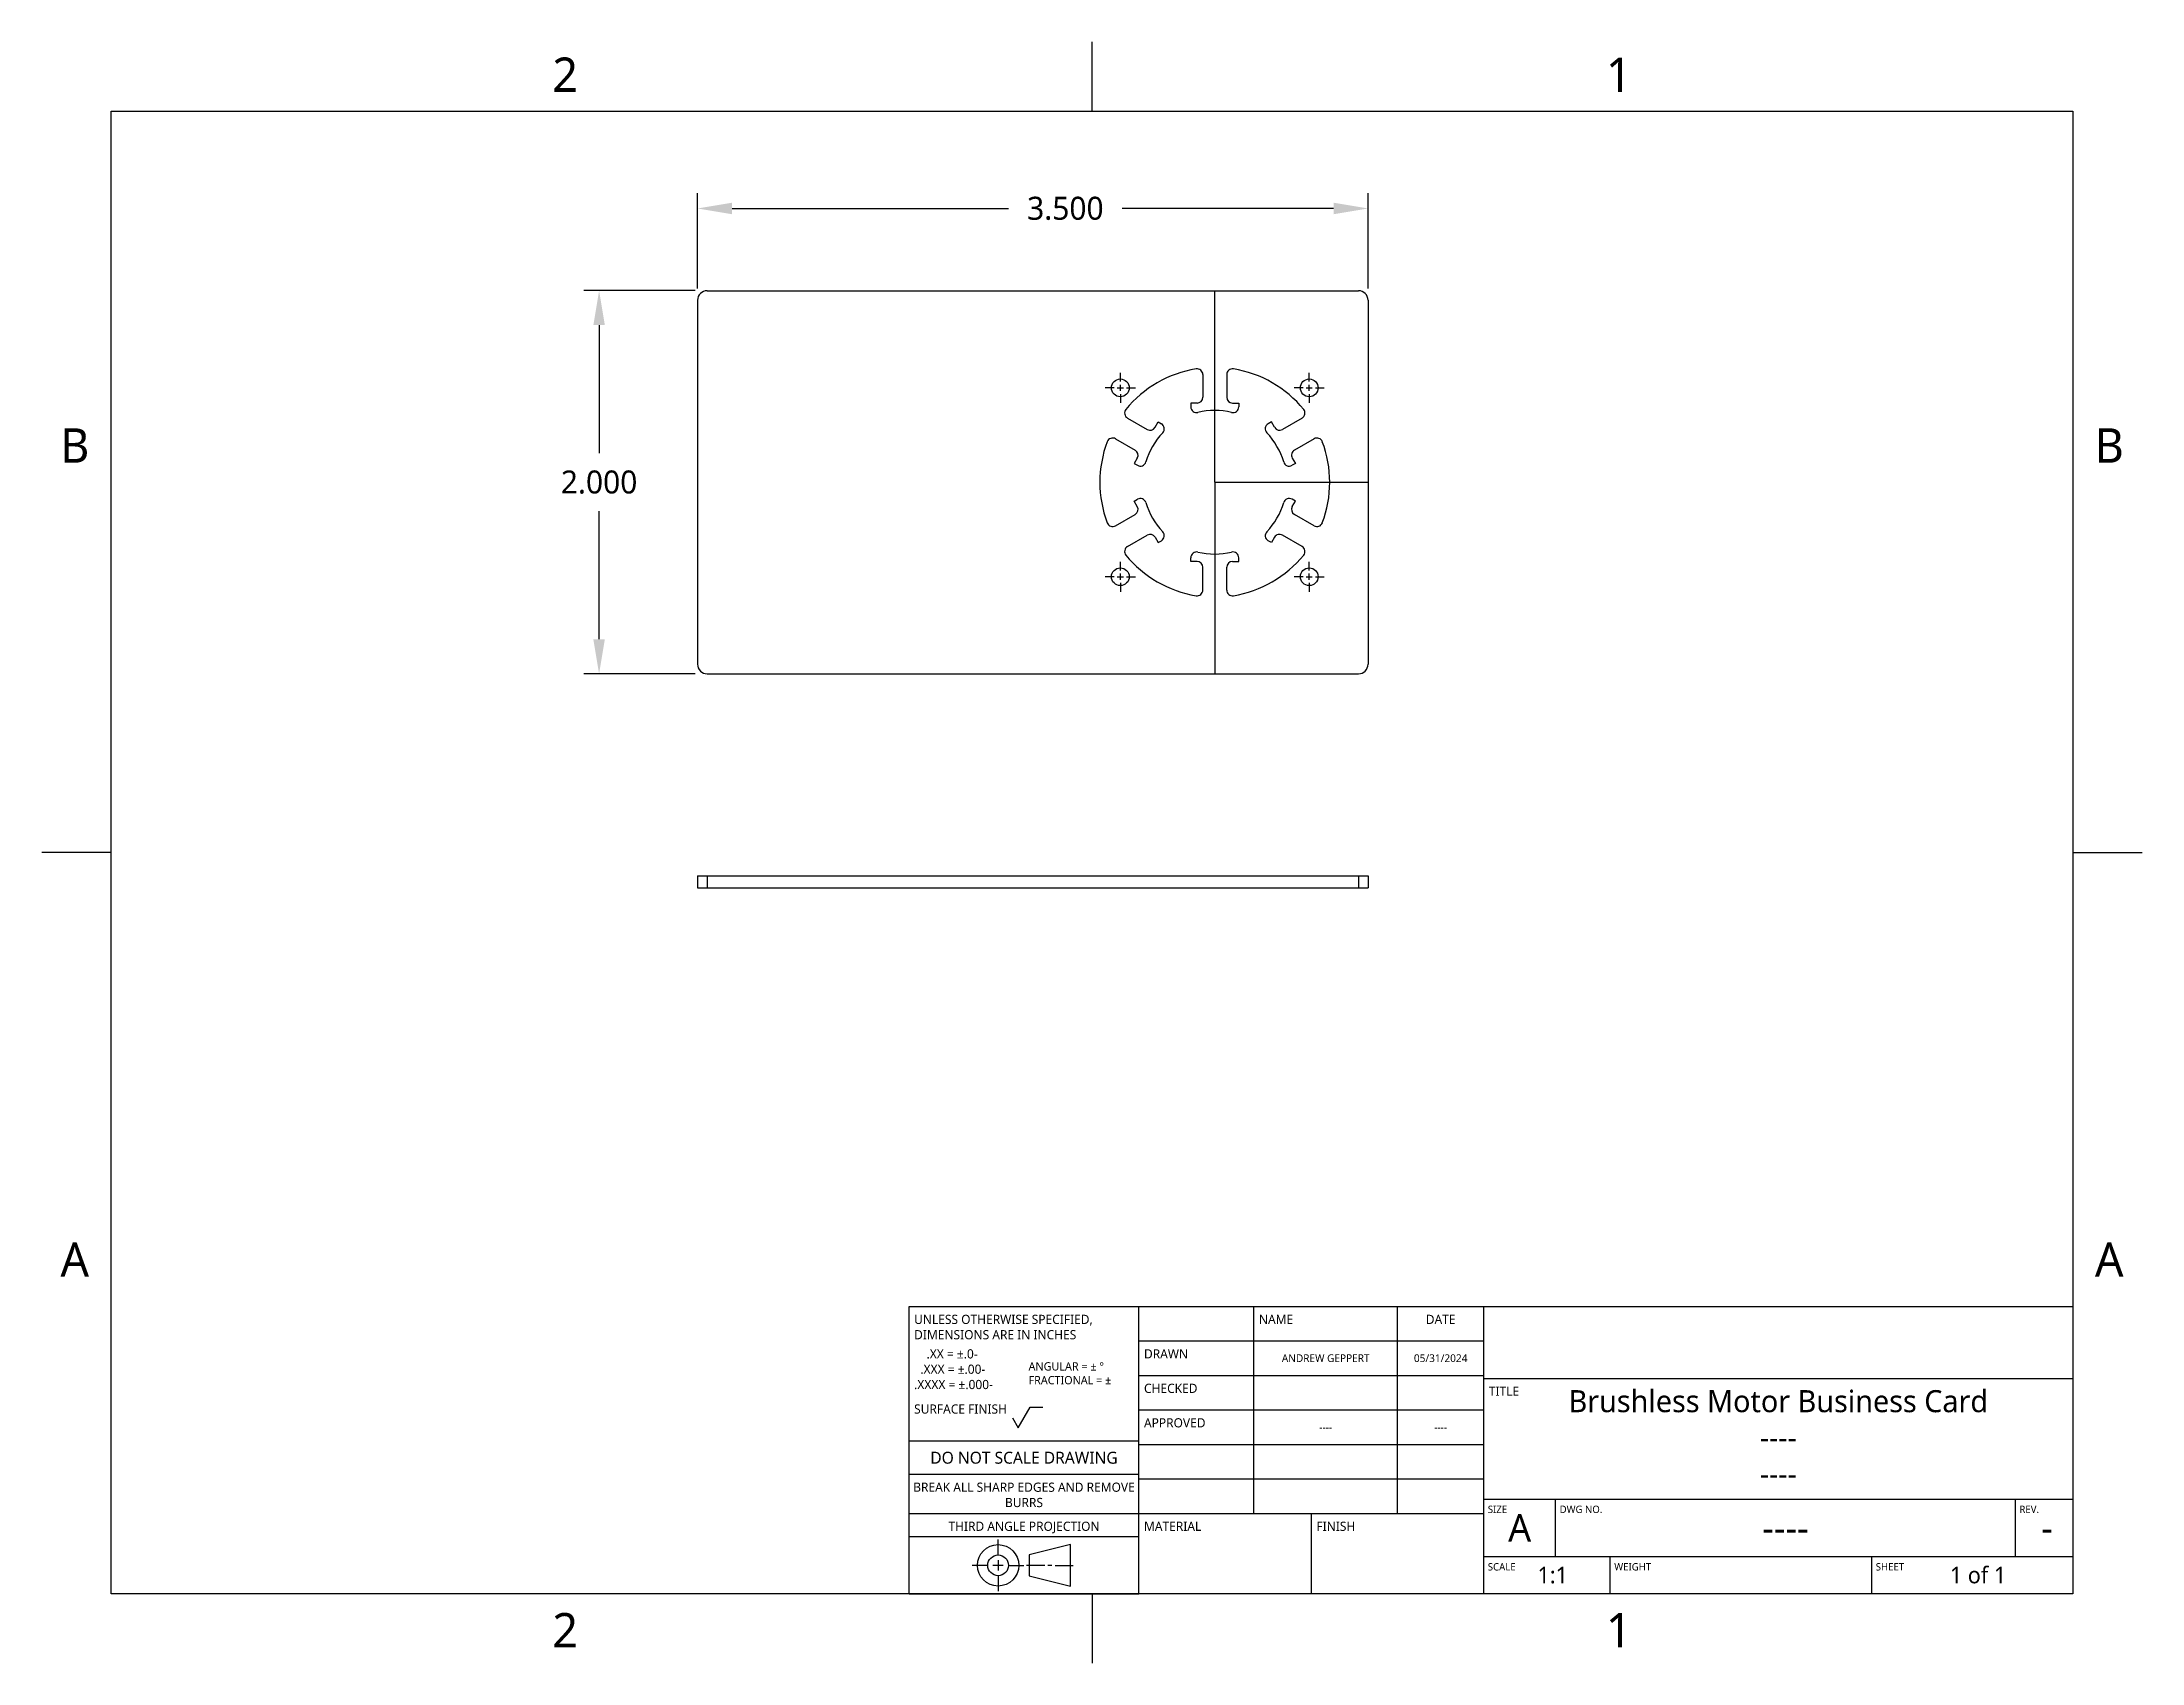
# Model space of a CAD drawing. Extents: x 0 to 11, y 0 to 8.5.
import ezdxf

# ---------------------------------------------------------------- set-up
doc = ezdxf.new("R2010")
doc.units = 0
doc.header["$LTSCALE"] = 0.5
doc.header["$MEASUREMENT"] = 0
doc.header["$PDMODE"] = 33
doc.header["$PDSIZE"] = 0.03937
doc.linetypes.add('CENTER', pattern=[0.72, 0.45, -0.09, 0.09, -0.09])
doc.layers.get('DEFPOINTS').update_dxf_attribs({"linetype": 'CONTINUOUS'})
for name, color, linetype in [('ANNOTATION_TEXT', 7, 'CONTINUOUS'), ('BORDER_FRAME', 7, 'CONTINUOUS'), ('BORDER_ZONES', 7, 'CONTINUOUS'), ('CENTERMARKS', 7, 'CONTINUOUS'), ('SKETCHED_GEOMETRY', 7, 'CONTINUOUS'), ('TANGENT_LINES', 7, 'CONTINUOUS'), ('TITLE_BLOCK', 7, 'CONTINUOUS'), ('VISIBLE', 7, 'CONTINUOUS')]:
    doc.layers.add(name, color=color, linetype=linetype)
doc.styles.add('ONSHAPE-STANDARD', font='NotoSans-Regular.ttf')
doc.styles.add('ONSHAPE-STANDARD-DIMENSION', font='')
doc.styles.add('ONSHAPE-STANDARD-FIELDS', font='')
doc.styles.get('ONSHAPE-STANDARD-DIMENSION').set_extended_font_data('Noto Sans')
doc.styles.get('ONSHAPE-STANDARD-FIELDS').set_extended_font_data('Noto Sans')
doc.dimstyles.new('ONSHAPE-STANDARD$0', dxfattribs={"dimtxt": 0.12, "dimasz": 0.18, "dimexe": 0.08, "dimexo": 0.0625, "dimgap": 0.09, "dimtad": 0, "dimtih": 1, "dimtoh": 1, "dimdec": 3, "dimzin": 7, "dimtxsty": 'ONSHAPE-STANDARD-DIMENSION', "dimcen": 0.09, "dimclrd": 7, "dimclre": 7, "dimclrt": 7, "dimadec": 1, "dimazin": 3, "dimtfac": 1, "dimtdec": 3, "dimtofl": 0, "dimtmove": 0, "dimatfit": 3, "dimtolj": 1, "dimtzin": 7})

# ---------------------------------------------------------------- blocks, each defined once
blk = doc.blocks.new('*D1')
at = {"layer": 'ANNOTATION_TEXT', "color": 7}
for p, q in [((3.46, 7.195), (3.46, 7.692)), ((6.96, 7.195), (6.96, 7.692)), ((3.64, 7.612), (5.083, 7.612)), ((6.78, 7.612), (5.676, 7.612))]:
    blk.add_line(p, q, dxfattribs=at)
for points in [[(3.64, 7.642), (3.64, 7.582), (3.46, 7.612)], [(6.78, 7.582), (6.78, 7.642), (6.96, 7.612)]]:
    blk.add_solid(points, dxfattribs=at)
at = {"layer": 'DEFPOINTS', "color": 0}
for p in [(6.96, 7.612), (3.46, 7.133), (6.96, 7.133)]:
    blk.add_point(p, dxfattribs=at)
at = {"layer": 'ANNOTATION_TEXT', "color": 7, "insert": (5.38, 7.612), "char_height": 0.12, "attachment_point": 5, "style": 'ONSHAPE-STANDARD-DIMENSION'}
blk.add_mtext('\\A1;3.500', dxfattribs=at)
blk = doc.blocks.new('*D2')
at = {"layer": 'ANNOTATION_TEXT', "color": 7}
for p, q in [((3.447, 7.183), (2.866, 7.183)), ((2.946, 7.003), (2.946, 6.334)), ((2.946, 5.363), (2.946, 6.031)), ((3.447, 5.183), (2.866, 5.183))]:
    blk.add_line(p, q, dxfattribs=at)
for points in [[(2.976, 7.003), (2.916, 7.003), (2.946, 7.183)], [(2.916, 5.363), (2.976, 5.363), (2.946, 5.183)]]:
    blk.add_solid(points, dxfattribs=at)
at = {"layer": 'DEFPOINTS', "color": 0}
for p in [(3.51, 7.183), (2.946, 5.183), (3.51, 5.183)]:
    blk.add_point(p, dxfattribs=at)
at = {"layer": 'ANNOTATION_TEXT', "color": 7, "insert": (2.946, 6.183), "char_height": 0.12, "attachment_point": 5, "style": 'ONSHAPE-STANDARD-DIMENSION'}
blk.add_mtext('\\A1;2.000', dxfattribs=at)

msp = doc.modelspace()

# ---------------------------------------------------------------- linework, layer by layer
at = {"layer": 'BORDER_FRAME'}
for p, q in [((0.399, 0.38), (0.399, 8.12)), ((0.399, 8.12), (10.639, 8.12)), ((10.639, 8.12), (10.639, 0.38)), ((10.639, 0.38), (0.399, 0.38))]:
    msp.add_line(p, q, dxfattribs=at)
at = {"layer": 'BORDER_ZONES'}
for p, q in [((5.519, 8.12), (5.519, 8.481)), ((0.399, 4.25), (0.038, 4.25)), ((10.639, 4.25), (11, 4.25)), ((5.519, 0.38), (5.519, 0.019))]:
    msp.add_line(p, q, dxfattribs=at)
at = {"layer": 'CENTERMARKS', "linetype": 'CENTER'}
for p, q in [((5.6669, 6.708), (5.6669, 6.7542)), ((6.6529, 6.708), (6.6529, 6.7542)), ((5.6346, 6.6756), (5.5883, 6.6756)), ((5.6669, 6.6432), (5.6669, 6.597)), ((5.6993, 6.6756), (5.7456, 6.6756)), ((6.6206, 6.6756), (6.5743, 6.6756)), ((6.6529, 6.6432), (6.6529, 6.597)), ((6.6853, 6.6756), (6.7316, 6.6756)), ((5.6669, 5.722), (5.6669, 5.7682)), ((6.6529, 5.722), (6.6529, 5.7682)), ((5.6346, 5.6896), (5.5883, 5.6896)), ((5.6669, 5.6572), (5.6669, 5.611)), ((5.6993, 5.6896), (5.7456, 5.6896)), ((6.6206, 5.6896), (6.5743, 5.6896)), ((6.6529, 5.6572), (6.6529, 5.611)), ((6.6853, 5.6896), (6.7316, 5.6896))]:
    msp.add_line(p, q, dxfattribs=at)
at = {"layer": 'CENTERMARKS', "linetype": 'CONTINUOUS'}
for p, q in [((5.6669, 6.6594), (5.6669, 6.6918)), ((6.6529, 6.6594), (6.6529, 6.6918)), ((5.6507, 6.6756), (5.6831, 6.6756)), ((6.6367, 6.6756), (6.6691, 6.6756)), ((5.6669, 5.6734), (5.6669, 5.7058)), ((6.6529, 5.6734), (6.6529, 5.7058)), ((5.6507, 5.6896), (5.6831, 5.6896)), ((6.6367, 5.6896), (6.6691, 5.6896))]:
    msp.add_line(p, q, dxfattribs=at)
at = {"layer": 'SKETCHED_GEOMETRY'}
for q in [(6.1599, 7.1826), (6.9599, 6.1826), (6.1599, 5.1826)]:
    msp.add_line((6.1599, 6.1826), q, dxfattribs=at)
at = {"layer": 'TANGENT_LINES'}
for p, q in [((3.5099, 4.1276), (3.5099, 4.0651)), ((6.9099, 4.1276), (6.9099, 4.0651))]:
    msp.add_line(p, q, dxfattribs=at)
at = {"layer": 'TITLE_BLOCK'}
for p, q in [((4.564, 0.38), (4.564, 1.88)), ((4.564, 1.88), (5.764, 1.88)), ((5.764, 0.38), (5.764, 1.88)), ((5.764, 1.88), (7.564, 1.88)), ((6.364, 0.8), (6.364, 1.88)), ((7.114, 0.8), (7.114, 1.88)), ((7.564, 0.38), (7.564, 1.88)), ((7.564, 1.88), (10.639, 1.88)), ((5.764, 1.7), (7.564, 1.7)), ((5.764, 1.52), (7.564, 1.52)), ((7.564, 1.505), (10.639, 1.505)), ((5.134, 1.246), (5.197, 1.3552)), ((5.197, 1.3552), (5.263, 1.3552)), ((5.764, 1.34), (7.564, 1.34)), ((5.104, 1.298), (5.134, 1.246)), ((4.564, 1.178), (5.764, 1.178)), ((5.764, 1.16), (7.564, 1.16)), ((4.564, 1.004), (5.764, 1.004)), ((5.764, 0.98), (7.564, 0.98)), ((4.564, 0.8), (5.764, 0.8)), ((5.764, 0.8), (7.564, 0.8)), ((6.664, 0.38), (6.664, 0.8)), ((7.564, 0.875), (10.639, 0.875)), ((7.939, 0.575), (7.939, 0.875)), ((10.339, 0.575), (10.339, 0.875)), ((4.564, 0.68), (5.764, 0.68)), ((5.029, 0.5828), (5.029, 0.6638)), ((5.029, 0.5558), (5.029, 0.5018)), ((5.407, 0.6368), (5.191, 0.5828)), ((5.191, 0.5828), (5.191, 0.4748)), ((5.407, 0.4208), (5.407, 0.6368)), ((7.564, 0.575), (10.639, 0.575)), ((8.224, 0.38), (8.224, 0.575)), ((9.589, 0.38), (9.589, 0.575)), ((4.975, 0.5288), (4.894, 0.5288)), ((5.056, 0.5288), (5.002, 0.5288)), ((5.029, 0.4748), (5.029, 0.3938)), ((5.083, 0.5288), (5.164, 0.5288)), ((5.272, 0.5288), (5.1775, 0.5288)), ((5.191, 0.4748), (5.407, 0.4208)), ((5.3098, 0.5288), (5.2882, 0.5288)), ((5.326, 0.5288), (5.4205, 0.5288)), ((4.564, 0.38), (5.764, 0.38))]:
    msp.add_line(p, q, dxfattribs=at)
for radius in [0.108, 0.054]:
    msp.add_circle((5.029, 0.5288), radius, dxfattribs=at)
at = {"layer": 'VISIBLE'}
for p, q in [((3.4599, 7.1326), (3.4599, 5.2326)), ((3.5099, 7.1826), (6.9099, 7.1826)), ((6.9599, 7.1326), (6.9599, 5.2326)), ((6.0974, 6.745), (6.0974, 6.6261)), ((6.2224, 6.745), (6.2224, 6.6261)), ((6.0349, 6.5961), (6.0349, 6.5763)), ((6.0674, 6.5961), (6.0349, 6.5961)), ((6.2524, 6.5961), (6.2849, 6.5961)), ((6.2849, 6.5961), (6.2849, 6.5763)), ((5.7041, 6.5179), (5.807, 6.4585)), ((5.848, 6.4695), (5.8643, 6.4976)), ((5.8643, 6.4976), (5.8815, 6.4877)), ((6.4556, 6.4976), (6.4384, 6.4877)), ((6.4718, 6.4695), (6.4556, 6.4976)), ((6.6158, 6.5179), (6.5128, 6.4585)), ((5.6416, 6.4097), (5.7445, 6.3502)), ((6.6783, 6.4097), (6.5753, 6.3502)), ((5.7555, 6.3093), (5.7393, 6.2811)), ((5.7393, 6.2811), (5.7565, 6.2712)), ((6.5806, 6.2811), (6.5634, 6.2712)), ((6.5643, 6.3093), (6.5806, 6.2811)), ((5.7393, 6.0841), (5.7565, 6.094)), ((5.7555, 6.0559), (5.7393, 6.0841)), ((6.5806, 6.0841), (6.5634, 6.094)), ((6.5643, 6.0559), (6.5806, 6.0841)), ((5.6416, 5.9555), (5.7445, 6.0149)), ((6.6783, 5.9555), (6.5753, 6.0149)), ((5.7041, 5.8472), (5.807, 5.9067)), ((5.848, 5.8957), (5.8643, 5.8676)), ((5.8643, 5.8676), (5.8815, 5.8775)), ((6.4556, 5.8676), (6.4384, 5.8775)), ((6.4718, 5.8957), (6.4556, 5.8676)), ((6.6158, 5.8472), (6.5128, 5.9067)), ((6.0349, 5.769), (6.0349, 5.7889)), ((6.0674, 5.769), (6.0349, 5.769)), ((6.0974, 5.6201), (6.0974, 5.739)), ((6.2224, 5.6201), (6.2224, 5.739)), ((6.2524, 5.769), (6.2849, 5.769)), ((6.2849, 5.769), (6.2849, 5.7889)), ((3.5099, 5.1826), (6.9099, 5.1826)), ((3.4599, 4.1276), (3.4599, 4.0651)), ((3.4599, 4.1276), (3.5099, 4.1276)), ((3.4599, 4.0651), (3.5099, 4.0651)), ((3.5099, 4.1276), (6.9099, 4.1276)), ((3.5099, 4.0651), (6.9099, 4.0651)), ((6.9099, 4.1276), (6.9599, 4.1276)), ((6.9099, 4.0651), (6.9599, 4.0651)), ((6.9599, 4.1276), (6.9599, 4.0651))]:
    msp.add_line(p, q, dxfattribs=at)
for centre, radius in [((5.6669, 6.6756), 0.0462), ((6.6529, 6.6756), 0.0463), ((5.6669, 5.6896), 0.0462), ((6.6529, 5.6896), 0.0463)]:
    msp.add_circle(centre, radius, dxfattribs=at)
for centre, radius, start, end in [((3.5099, 7.1326), 0.05, 90, 180), ((6.9099, 7.1326), 0.05, 0, 90), ((6.1599, 6.1826), 0.6, 99.3393, 140.6607), ((6.0674, 6.745), 0.03, 0, 99.3393), ((6.2524, 6.745), 0.03, 80.6607, 180), ((6.1599, 6.1826), 0.6, 39.3393, 80.6607), ((6.0674, 6.6261), 0.03, 270, 0), ((6.2524, 6.6261), 0.03, 180, 270), ((5.7191, 6.5439), 0.03, 140.6607, 240), ((5.822, 6.4845), 0.03, 240, 330), ((5.8665, 6.4617), 0.03, 316.43385, 60), ((6.0649, 6.5763), 0.03, 180, 283.56615), ((6.1599, 6.1826), 0.375, 76.43385, 103.56615), ((6.2549, 6.5763), 0.03, 256.43385, 0), ((6.4534, 6.4617), 0.03, 120, 223.56615), ((6.4978, 6.4845), 0.03, 210, 300), ((6.6008, 6.5439), 0.03, 300, 39.3393), ((6.1599, 6.1826), 0.6, 159.3393, 200.6607), ((5.6266, 6.3837), 0.03, 60, 159.3393), ((6.1599, 6.1826), 0.375, 136.43385, 163.56615), ((6.1599, 6.1826), 0.375, 16.43385, 43.56615), ((6.6933, 6.3837), 0.03, 20.6607, 120), ((6.1599, 6.1826), 0.6, 339.3393, 20.6607), ((5.7295, 6.3243), 0.03, 330, 60), ((5.7715, 6.2972), 0.03, 240, 343.56615), ((6.5484, 6.2972), 0.03, 196.43385, 300), ((6.5903, 6.3243), 0.03, 120, 210), ((5.7295, 6.0409), 0.03, 300, 30), ((5.7715, 6.068), 0.03, 16.43385, 120), ((6.1599, 6.1826), 0.375, 196.43385, 223.56615), ((6.1599, 6.1826), 0.375, 316.43385, 343.56615), ((6.5484, 6.068), 0.03, 60, 163.56615), ((6.5903, 6.0409), 0.03, 150, 240), ((5.6266, 5.9815), 0.03, 200.6607, 300), ((5.8665, 5.9035), 0.03, 300, 43.56615), ((6.4534, 5.9035), 0.03, 136.43385, 240), ((6.6933, 5.9815), 0.03, 240, 339.3393), ((5.7191, 5.8213), 0.03, 120, 219.3393), ((5.822, 5.8807), 0.03, 30, 120), ((6.0649, 5.7889), 0.03, 76.43385, 180), ((6.1599, 6.1826), 0.375, 256.43385, 283.56615), ((6.2549, 5.7889), 0.03, 0, 103.56615), ((6.4978, 5.8807), 0.03, 60, 150), ((6.6008, 5.8213), 0.03, 320.6607, 60), ((6.1599, 6.1826), 0.6, 219.3393, 260.6607), ((6.0674, 5.739), 0.03, 0, 90), ((6.2524, 5.739), 0.03, 90, 180), ((6.1599, 6.1826), 0.6, 279.3393, 320.6607), ((6.0674, 5.6201), 0.03, 260.6607, 0), ((6.2524, 5.6201), 0.03, 180, 279.3393), ((3.5099, 5.2326), 0.05, 180, 270), ((6.9099, 5.2326), 0.05, 270, 0)]:
    msp.add_arc(centre, radius, start, end, dxfattribs=at)

# ---------------------------------------------------------------- texts
at = {"layer": 'BORDER_ZONES', "char_height": 0.18, "attachment_point": 5, "style": 'ONSHAPE-STANDARD'}
for s, insert in [('2', (2.769, 8.31)), ('1', (8.269, 8.31)), ('B', (0.209, 6.375)), ('B', (10.829, 6.375)), ('A', (0.209, 2.125)), ('A', (10.829, 2.125)), ('2', (2.769, 0.19)), ('1', (8.269, 0.19))]:
    msp.add_mtext(s, dxfattribs=dict(at, insert=insert))
at = {"layer": 'TITLE_BLOCK'}
for s, insert, char_height, width, attachment_point, style in [('UNLESS OTHERWISE SPECIFIED, DIMENSIONS ARE IN INCHES', (4.5904, 1.8368), 0.048, 1.176, 1, 'ONSHAPE-STANDARD'), ('NAME', (6.3904, 1.8368), 0.048, 0.735, 1, 'ONSHAPE-STANDARD'), ('DATE', (7.339, 1.8368), 0.048, 0.441, 2, 'ONSHAPE-STANDARD'), ('    .XX = ±.0-^J  .XXX = ±.00-^J.XXXX = ±.000-', (4.5904, 1.6568), 0.048, 0.588, 1, 'ONSHAPE-STANDARD'), ('DRAWN', (5.7904, 1.6568), 0.048, 0.588, 1, 'ONSHAPE-STANDARD'), ('^JANGULAR = ± °^JFRACTIONAL = ±', (5.1878, 1.6611), 0.0432, 0.588, 1, 'ONSHAPE-STANDARD'), ('ANDREW GEPPERT', (6.739, 1.61), 0.04032, 0.75, 5, 'ONSHAPE-STANDARD-FIELDS'), ('05/31/2024', (7.339, 1.61), 0.04032, 0.45, 5, 'ONSHAPE-STANDARD-FIELDS'), ('CHECKED', (5.7904, 1.4768), 0.048, 0.588, 1, 'ONSHAPE-STANDARD'), ('TITLE', (7.5904, 1.4618), 0.048, 0.3675, 1, 'ONSHAPE-STANDARD'), ('Brushless Motor Business Card', (9.1015, 1.385), 0.1152, 2.775, 5, 'ONSHAPE-STANDARD-FIELDS'), ('SURFACE FINISH', (4.5904, 1.3688), 0.048, 0.588, 1, 'ONSHAPE-STANDARD'), ('APPROVED', (5.7904, 1.2968), 0.048, 0.588, 1, 'ONSHAPE-STANDARD'), ('----', (6.739, 1.25), 0.04032, 0.75, 5, 'ONSHAPE-STANDARD-FIELDS'), ('----', (7.339, 1.25), 0.04032, 0.45, 5, 'ONSHAPE-STANDARD-FIELDS'), ('DO NOT SCALE DRAWING', (5.164, 1.1218), 0.0624, 1.176, 2, 'ONSHAPE-STANDARD'), ('----', (9.1015, 1.196), 0.1152, 2.775, 5, 'ONSHAPE-STANDARD-FIELDS'), ('----', (9.1015, 1.007), 0.1152, 2.775, 5, 'ONSHAPE-STANDARD-FIELDS'), ('BREAK ALL SHARP EDGES AND REMOVE BURRS', (5.164, 0.9608), 0.048, 1.176, 2, 'ONSHAPE-STANDARD'), ('SIZE', (7.5851, 0.8404), 0.0384, 0.3675, 1, 'ONSHAPE-STANDARD'), ('A', (7.7515, 0.725), 0.144, 0.375, 5, 'ONSHAPE-STANDARD-FIELDS'), ('DWG NO.', (7.9601, 0.8404), 0.0384, 2.352, 1, 'ONSHAPE-STANDARD'), ('REV.', (10.3601, 0.8404), 0.0384, 0.294, 1, 'ONSHAPE-STANDARD'), ('THIRD ANGLE PROJECTION', (5.164, 0.7568), 0.048, 1.176, 2, 'ONSHAPE-STANDARD'), ('MATERIAL', (5.7904, 0.7568), 0.048, 0.882, 1, 'ONSHAPE-STANDARD'), ('FINISH', (6.6904, 0.7568), 0.048, 0.882, 1, 'ONSHAPE-STANDARD'), ('----', (9.139, 0.725), 0.144, 2.4, 5, 'ONSHAPE-STANDARD-FIELDS'), ('-', (10.504, 0.725), 0.144, 0.27, 5, 'ONSHAPE-STANDARD-FIELDS'), ('SCALE', (7.5851, 0.5404), 0.0384, 0.6468, 1, 'ONSHAPE-STANDARD'), ('1:1', (7.924, 0.4775), 0.0864, 0.6, 5, 'ONSHAPE-STANDARD-FIELDS'), ('WEIGHT', (8.2451, 0.5404), 0.0384, 1.3377, 1, 'ONSHAPE-STANDARD'), ('SHEET', (9.6101, 0.5404), 0.0384, 1.029, 1, 'ONSHAPE-STANDARD'), ('1 of 1', (10.144, 0.4775), 0.0864, 0.99, 5, 'ONSHAPE-STANDARD-FIELDS')]:
    msp.add_mtext(s, dxfattribs=dict(at, insert=insert, char_height=char_height, width=width, attachment_point=attachment_point, style=style))

# ---------------------------------------------------------------- dimensions: what is measured, and where the dimension line sits
at = {"layer": 'ANNOTATION_TEXT'}
dim = msp.add_linear_dim(base=(6.9599, 7.612), p1=(3.4599, 7.1326, 0.0313), p2=(6.9599, 7.1326, 0.0313), dimstyle='ONSHAPE-STANDARD$0', override={"dimlfac": 1, "dimpost": ''}, dxfattribs=at)
dim.commit()
dim.dimension.update_dxf_attribs({"geometry": '*D1', "text_midpoint": (5.3799, 7.612), "dimtype": 160})
dim = msp.add_linear_dim(base=(2.946, 5.1826), p1=(3.5099, 7.1826, 0.0313), p2=(3.5099, 5.1826, 0.0312), angle=90, dimstyle='ONSHAPE-STANDARD$0', override={"dimlfac": 1, "dimpost": ''}, dxfattribs=at)
dim.commit()
dim.dimension.update_dxf_attribs({"geometry": '*D2', "text_midpoint": (2.946, 6.1826), "dimtype": 160})

doc.saveas('drawing.dxf')
